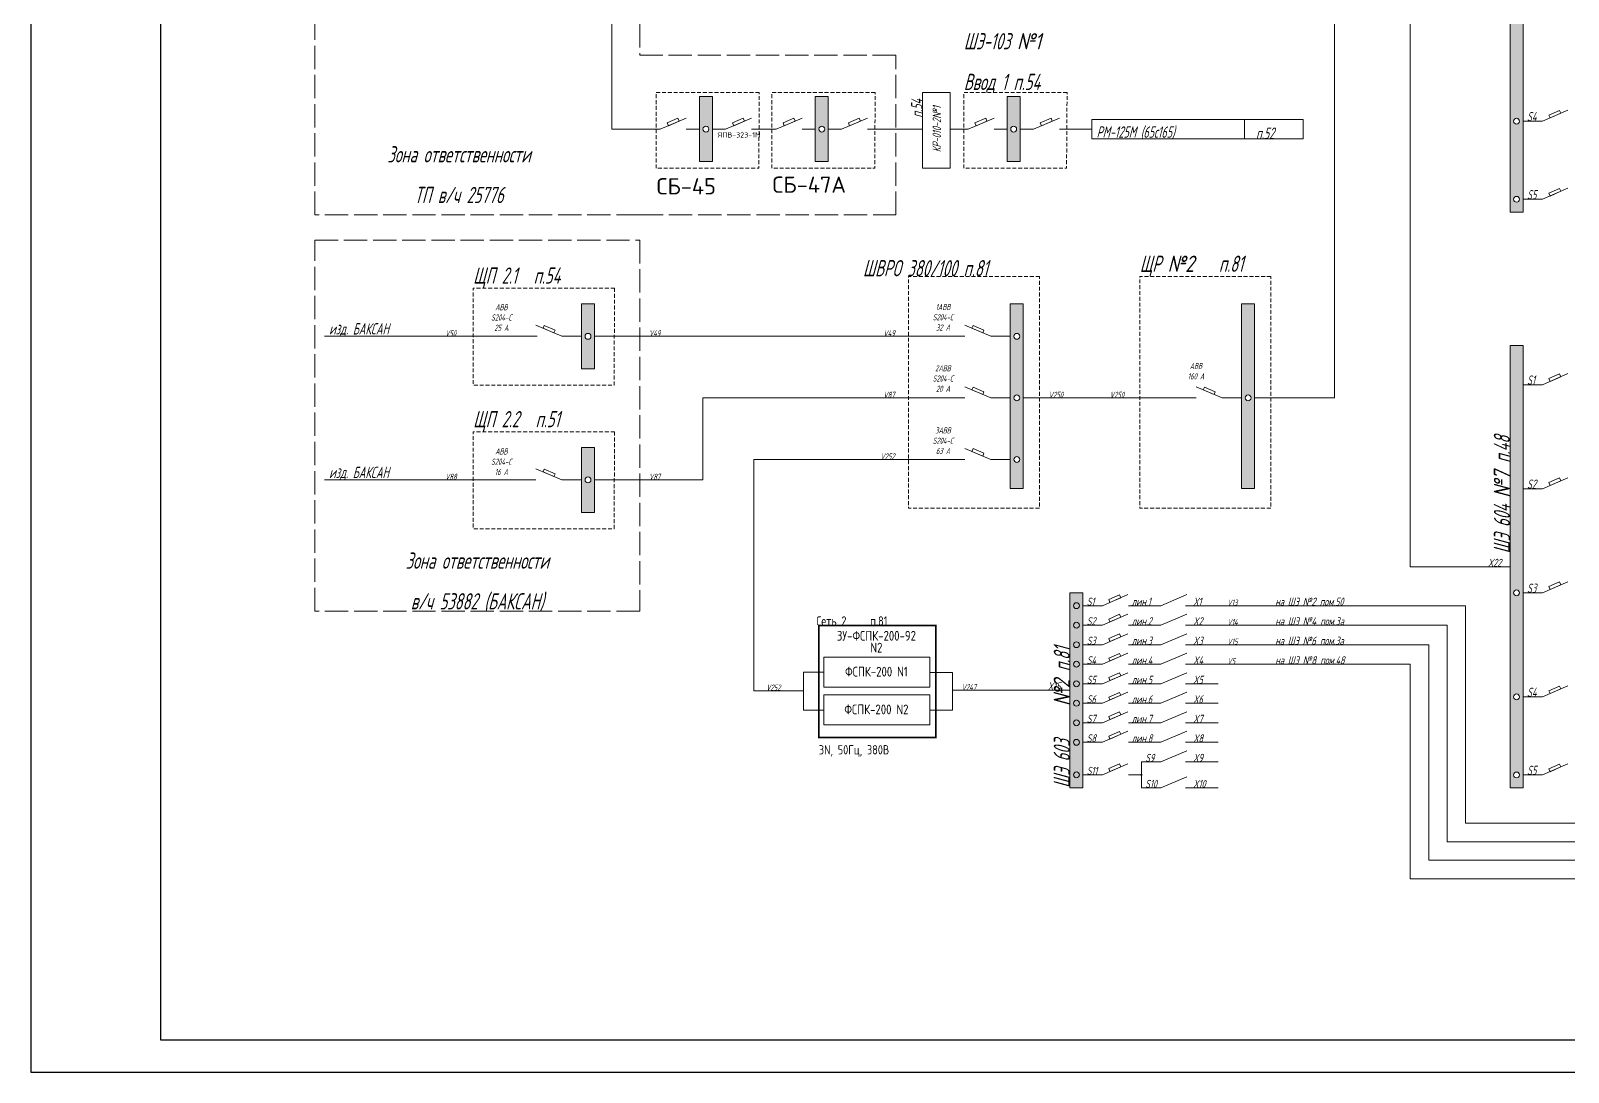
# Paper-space layout 'А2гор' of a CAD drawing. Extents: x 0 to 594, y 0 to 420.
# Drawn here: x 0 to 237.3, y 0 to 160.6 of the extents above; entities that cross this region are included whole.
import ezdxf
from ezdxf.enums import TextEntityAlignment as Align

# ---------------------------------------------------------------- set-up
doc = ezdxf.new("R2010")
doc.units = 0
doc.header["$LTSCALE"] = 0.3
doc.linetypes.add('ACAD_ISO02W100', pattern=[15, 12, -3])
doc.linetypes.add('JIS_02_2.0', pattern=[3, 2, -1])
doc.layers.get('0').update_dxf_attribs({"linetype": 'CONTINUOUS', "lineweight": 15})
for name, color, linetype, lineweight in [('0 @ 1', 7, 'CONTINUOUS', 15), ('Format', 7, 'CONTINUOUS', 30), ('Text', 242, 'CONTINUOUS', 15)]:
    doc.layers.add(name, color=color, linetype=linetype, lineweight=lineweight)
doc.styles.get("Standard").update_dxf_attribs({"font": 'isocpeur.ttf', "width": 0.8, "oblique": 15})
doc.styles.add('Аннотативный', font='arial.ttf')

psp = doc.layouts.new('А2гор')

# ---------------------------------------------------------------- hatches: boundary and pattern name
h = psp.add_hatch(color=256)
h.paths.add_polyline_path([(228.3126937314932, 200.8420994402719), (230.3190937314931, 200.8420994402719), (230.3190937314931, 132.6244985725673), (228.3126937314932, 132.6244994402718)])
edge = h.paths.add_edge_path(flags=16)
edge.add_arc((229.3158937314931, 162.7204976960161), 0.4538884973325739, 0, 360)
edge = h.paths.add_edge_path(flags=16)
edge.add_arc((229.3158937314931, 146.6692976960161), 0.4538884973325739, 0, 360)
edge = h.paths.add_edge_path(flags=16)
edge.add_arc((229.3158937314931, 134.6308969491651), 0.4538884973325739, 0, 360)
h = psp.add_hatch(color=256)
h.paths.add_polyline_path([(228.3126933335312, 112.0588971834926), (230.3190933335312, 112.0588971834926), (230.3190933335312, 43.84129631578809), (228.3126933335312, 43.84129718349258)])
edge = h.paths.add_edge_path(flags=16)
edge.add_arc((229.3158933335312, 73.93729543923688), 0.4538884973325739, 0, 360)
edge = h.paths.add_edge_path(flags=16)
edge.add_arc((229.3158933335312, 57.88609543923687), 0.4538884973325739, 0, 360)
edge = h.paths.add_edge_path(flags=16)
edge.add_arc((229.3158933335312, 45.84769469238587), 0.4538884973325739, 0, 360)
h = psp.add_hatch(color=256)
h.paths.add_polyline_path([(162.3941365270902, 73.95856526827649), (160.3877365270901, 73.95856526827649), (160.3877365270901, 43.86256526827653), (162.3941365270902, 43.86256526827653)])
edge = h.paths.add_edge_path(flags=16)
edge.add_arc((161.3909365270901, 53.89456526827649), 0.4538884973325585, -1.272221872585407e-14, 360)
edge = h.paths.add_edge_path(flags=16)
edge.add_arc((161.3909365270901, 56.90416526827655), 0.4538884973325585, -1.272221872585407e-14, 360)
edge = h.paths.add_edge_path(flags=16)
edge.add_arc((161.3909365270901, 50.88496526827656), 0.4538884973325585, -1.272221872585407e-14, 360)
edge = h.paths.add_edge_path(flags=16)
edge.add_arc((161.3909365270901, 59.91376526827654), 0.4538884973325585, -1.272221872585407e-14, 360)
edge = h.paths.add_edge_path(flags=16)
edge.add_arc((161.3909365270901, 62.92336526827648), 0.4538884973325585, -1.272221872585407e-14, 360)
edge = h.paths.add_edge_path(flags=16)
edge.add_arc((161.3909365270901, 45.86896526827654), 0.4538884973325585, -1.272221872585407e-14, 360)
edge = h.paths.add_edge_path(flags=16)
edge.add_arc((161.3909365270901, 65.93296526827655), 0.4538884973325585, -1.272221872585407e-14, 360)
edge = h.paths.add_edge_path(flags=16)
edge.add_arc((161.3909365270901, 68.94256526827652), 0.4538884973325585, -1.272221872585407e-14, 360)
edge = h.paths.add_edge_path(flags=16)
edge.add_arc((161.3909365270901, 71.95216526827653), 0.4538884973325585, -1.272221872585407e-14, 360)
h = psp.add_hatch(color=256)
edge = h.paths.add_edge_path()
edge.add_arc((119.2550465018095, 58.84661403555649), 0.5016, -1.272221872585407e-14, 360)
h = psp.add_hatch(color=256)
edge = h.paths.add_edge_path()
edge.add_arc((142.2606931798773, 58.84661200690041), 0.5016, -1.272221872585407e-14, 360)
h = psp.add_hatch(color=256)
edge = h.paths.add_edge_path()
edge.add_arc((171.4229365270901, 45.8689627771771), 0.080256, 0, 360)
at = {"layer": 'Text'}
h = psp.add_hatch(color=7, dxfattribs=at)
h.paths.add_polyline_path([(103.1994080290088, 140.4329168284258), (105.2058080290087, 140.4329168284258), (105.2058080290087, 150.4649168284257), (103.1994080290088, 150.4649168284257)])
edge = h.paths.add_edge_path(flags=16)
edge.add_arc((104.2026082501757, 145.4489168284258), 0.4538884973325739, 0, 360)
h = psp.add_hatch(color=7, dxfattribs=at)
h.paths.add_polyline_path([(121.0858822733508, 140.4329168284255), (123.0922822733507, 140.4329168284255), (123.0922822733507, 150.4649168284255), (121.0858822733508, 150.4649168284255)])
edge = h.paths.add_edge_path(flags=16)
edge.add_arc((122.0890824945177, 145.4489168284256), 0.4538884973325739, 0, 360)
h = psp.add_hatch(color=7, dxfattribs=at)
h.paths.add_polyline_path([(150.7000336474686, 140.4329168284256), (152.7064336474685, 140.4329168284256), (152.7064336474685, 150.4649168284256), (150.7000336474686, 150.4649168284256)])
edge = h.paths.add_edge_path(flags=16)
edge.add_arc((151.7032338686355, 145.4489168284256), 0.4538884973325739, 0, 360)
h = psp.add_hatch(color=7, dxfattribs=at)
h.paths.add_polyline_path([(87.00202873781893, 108.4814615804168), (84.99562873781898, 108.4814615804168), (84.99562873781898, 118.5134615804168), (87.00202873781893, 118.5134615804168)])
edge = h.paths.add_edge_path(flags=16)
edge.add_arc((85.998828516652, 113.4974615804168), 0.4538884973325739, 0, 360)
h = psp.add_hatch(color=7, dxfattribs=at)
h.paths.add_polyline_path([(153.1874576395077, 118.5134615804168), (151.1810576395077, 118.5134615804168), (151.1810576395079, 90.01346158041682), (153.1874576395077, 90.01346158041682)])
h.paths.add_polyline_path([(152.6381459156733, 113.4974615804169, -1), (151.7303689210082, 113.4974615804169, -1)], flags=16)
h.paths.add_polyline_path([(152.6381459156733, 103.9974615804169, -1), (151.7303689210082, 103.9974615804169, -1)], flags=16)
h.paths.add_polyline_path([(152.6381459156733, 94.49746158041685, -1), (151.7303689210082, 94.49746158041685, -1)], flags=16)
h = psp.add_hatch(color=7, dxfattribs=at)
h.paths.add_polyline_path([(188.8871970968986, 118.5134614139411), (186.8807970968987, 118.5134614139411), (186.8807970968988, 90.01346141394112), (188.8871970968986, 90.01346141394112)])
h.paths.add_polyline_path([(188.3378853730643, 103.9974614139412, -1), (187.4301083783991, 103.9974614139412, -1)], flags=16)
h = psp.add_hatch(color=7, dxfattribs=at)
h.paths.add_polyline_path([(87.00202935315258, 86.33588624223793), (84.99562935315265, 86.33588624223793), (84.99562935315265, 96.36788624223792), (87.00202935315258, 96.36788624223792)])
edge = h.paths.add_edge_path(flags=16)
edge.add_arc((85.99882913198564, 91.35188624223792), 0.4538884973325739, 0, 360)

# ---------------------------------------------------------------- linework, layer by layer
at = {"lineweight": 15}
for p, q in [((97.15396143292486, 145.4489172042341), (101.1667614329248, 147.1526750498959)), ((107.2384546250925, 145.4489168284258), (111.2512546250925, 147.1526746740875)), ((115.0404356772669, 145.4489172042339), (119.0532356772669, 147.1526750498957)), ((125.1249288694345, 145.4489168284256), (129.1377288694345, 147.1526746740873)), ((144.6545870513847, 145.448917204234), (148.6673870513847, 147.1526750498957)), ((154.7390802435523, 145.4489168284256), (158.7518802435523, 147.1526746740874)), ((233.3286937705806, 146.6692976960161), (237.239378810241, 148.3730555416778)), ((233.3286851672794, 134.6308969491651), (237.2393702069472, 136.3346547948341)), ((81.98603219827217, 113.4974615804168), (77.9732321982722, 115.2012194260785)), ((148.1714610999609, 113.4974615804169), (144.1586610999609, 115.2012194260786)), ((233.3286933335312, 106.0396992152216), (237.2393783731917, 107.7434570608834)), ((148.1714610999609, 103.9974615804169), (144.1586610999609, 105.7012194260786)), ((183.8712005573519, 103.9974614139412), (179.8584005573519, 105.7012192596029)), ((148.1714610999609, 94.49746158041685), (144.1586610999609, 96.20121942607855)), ((81.98603281360582, 91.35188624223792), (77.97323281360586, 93.05564408789962)), ((233.3286933335312, 89.98849921522162), (237.2393783731917, 91.69225706088335)), ((165.4037365270901, 71.95216526827653), (169.3144215667507, 73.65592311393827)), ((174.4325365270901, 71.95216526827653), (178.4453365270902, 73.65592311393827)), ((233.3286933726187, 73.93729543923688), (237.2393784122791, 75.6410532848986)), ((165.4037279628764, 68.94256277716977), (169.3144130025443, 70.64632062283877)), ((174.4325365270901, 68.94256277717703), (178.4453365270902, 70.64632062283877)), ((165.4037279628764, 65.93296277716979), (169.3144130025443, 67.6367206228388)), ((174.4325365270901, 65.9329627771771), (178.4453365270902, 67.6367206228388)), ((165.4037279628764, 62.92336277716973), (169.3144130025443, 64.62712062283879)), ((174.4325365270901, 62.92336277717709), (178.4453365270902, 64.62712062283879)), ((165.4037279628764, 59.91376277716979), (169.3144130025443, 61.6175206228388)), ((174.4325365270901, 59.91376277717703), (178.4453365270902, 61.6175206228388)), ((233.3286933726187, 57.88609543923687), (237.2393784122791, 59.58985328489859)), ((165.4037279628764, 56.90416277716979), (169.3144130025443, 58.6079206228388)), ((174.4325365270901, 56.9041627771771), (178.4453365270902, 58.6079206228388)), ((165.4037279628764, 53.89456277716973), (169.3144130025443, 55.5983206228388)), ((174.4325365270901, 53.89456277717711), (178.4453365270902, 55.5983206228388)), ((165.4037279628764, 50.8849627771698), (169.3144130025443, 52.5887206228388)), ((174.4325365270901, 50.88496277717705), (178.4453365270902, 52.5887206228388)), ((165.4037279628764, 45.86896277716978), (169.3144130025443, 47.57272062283879)), ((174.4325365270901, 47.87536440057202), (178.4453365270902, 49.57912224623372)), ((233.3286847693248, 45.84769469238587), (237.2393698089853, 47.55145253804758)), ((174.4325365270901, 43.8625672939983), (178.4453365270902, 45.56632513965999))]:
    psp.add_line(p, q, dxfattribs=at)
for p, q in [((99.88604272371231, 147.1277105800496), (98.22222788132936, 146.4028407522206)), ((100.076785843083, 146.6898923388758), (99.88604272371231, 147.1277105800496)), ((109.97053591588, 147.1277102042412), (108.306721073497, 146.4028403764122)), ((110.1612790352506, 146.6898919630674), (109.97053591588, 147.1277102042412)), ((117.7725169680543, 147.1277105800494), (116.1087021256714, 146.4028407522204)), ((117.963260087425, 146.6898923388755), (117.7725169680543, 147.1277105800494)), ((127.857010160222, 147.127710204241), (126.193195317839, 146.402840376412)), ((128.0477532795926, 146.6898919630672), (127.857010160222, 147.127710204241)), ((147.3866683421722, 147.1277105800495), (145.7228534997892, 146.4028407522204)), ((147.5774114615428, 146.6898923388756), (147.3866683421722, 147.1277105800495)), ((157.4711615343398, 147.1277102042411), (155.8073466919568, 146.4028403764121)), ((157.6619046537105, 146.6898919630672), (157.4711615343398, 147.1277102042411)), ((98.22222788132936, 146.4028407522206), (98.40618916358741, 145.9805890594616)), ((98.40618916358741, 145.9805890594616), (100.076785843083, 146.6898923388758)), ((108.306721073497, 146.4028403764122), (108.490682355755, 145.9805886836532)), ((108.490682355755, 145.9805886836532), (110.1612790352506, 146.6898919630674)), ((116.1087021256714, 146.4028407522204), (116.2926634079294, 145.9805890594614)), ((116.2926634079294, 145.9805890594614), (117.963260087425, 146.6898923388755)), ((126.193195317839, 146.402840376412), (126.3771566000971, 145.980588683653)), ((126.3771566000971, 145.980588683653), (128.0477532795926, 146.6898919630672)), ((145.7228534997892, 146.4028407522204), (145.9068147820472, 145.9805890594615)), ((145.9068147820472, 145.9805890594615), (147.5774114615428, 146.6898923388756)), ((155.8073466919568, 146.4028403764121), (155.9913079742149, 145.9805886836531)), ((155.9913079742149, 145.9805886836531), (157.6619046537105, 146.6898919630672)), ((163.7678802435523, 145.4489168284256), (158.7518802435524, 145.4489168284256)), ((187.3430802435527, 146.9537168284255), (187.3430802435527, 143.9441168284256)), ((233.3286937705806, 146.6692976960161), (230.3190937705805, 146.6692976960161)), ((233.3286851672794, 134.6308969491651), (230.3190851672794, 134.6308969491651)), ((84.99563070123438, 113.4974615804168), (81.98603219827217, 113.4974615804168)), ((96.0308305153957, 113.4974615804169), (87.00202851665193, 113.4974615804168)), ((151.1810596029231, 113.4974615804169), (148.1714610999609, 113.4974615804169)), ((233.3286933335312, 106.0396992152216), (230.3190933335312, 106.0396992152216)), ((151.1810596029231, 103.9974615804169), (148.1714610999609, 103.9974615804169)), ((186.8807990603141, 103.9974614139412), (183.8712005573519, 103.9974614139412)), ((151.1810596029231, 94.49746158041685), (148.1714610999609, 94.49746158041685)), ((84.99563131656802, 91.35188624223792), (81.98603281360582, 91.35188624223792)), ((96.03083113072935, 91.35188624223798), (87.00202913198558, 91.35188624223792)), ((233.3286933335312, 89.98849921522162), (230.3190933335312, 89.98849921522162)), ((228.3126933335312, 77.95009718349266), (224.2998933335312, 77.95009718349266)), ((233.3286933726187, 73.93729543923688), (230.3190933726186, 73.93729543923688)), ((165.4037365270901, 71.95216526827653), (162.3941365270902, 71.95216526827653)), ((169.4165365270901, 71.95216526827653), (174.4325365270901, 71.95216526827653)), ((178.2411066064112, 71.95216526827653), (183.2571066064112, 71.95216526827653)), ((183.2571066064112, 71.95216526827653), (191.4869359624647, 71.95216526827653)), ((191.4869359624647, 71.95216526827653), (201.5189359624647, 71.95216526827653)), ((165.4037279628764, 68.94256277716977), (162.3941279628765, 68.94256277716977)), ((169.4165365270901, 68.94256277717703), (174.4325365270901, 68.94256277717703)), ((178.2410980422048, 68.94256277717703), (183.2570980422048, 68.94256277717703)), ((183.2570980422048, 68.94256277717703), (191.4869273982583, 68.94256277717703)), ((191.4869269533184, 68.94256277347637), (201.5189269533184, 68.94256277347631)), ((165.4037279628764, 65.93296277716979), (162.3941279628765, 65.93296277716979)), ((169.4165365270901, 65.9329627771771), (174.4325365270901, 65.9329627771771)), ((178.2410980422048, 65.9329627771771), (183.2570980422048, 65.9329627771771)), ((183.2570980422048, 65.9329627771771), (191.4869273982583, 65.9329627771771)), ((191.4869269533184, 65.93296277347632), (201.5189269533184, 65.93296277347632)), ((122.4105581233613, 61.71514807186313), (119.2550465018095, 61.71514807186313)), ((119.2550465018095, 61.71514807186313), (119.2550465018095, 55.83856151918602)), ((122.4105581233613, 64.02742025318665), (138.7570124956842, 64.02742025318665)), ((122.4105581233613, 59.40287589053237), (122.4105581233613, 64.02742025318665)), ((138.7570124956842, 64.02742025318665), (138.7570124956842, 59.40287589053237)), ((165.4037279628764, 62.92336277716973), (162.3941279628765, 62.92336277716973)), ((169.4165365270901, 62.92336277717709), (174.4325365270901, 62.92336277717709)), ((178.2410980422048, 62.92336277717709), (183.2570980422048, 62.92336277717709)), ((183.2570980422048, 62.92336277717709), (191.4869273982583, 62.92336277717709)), ((191.4869269533184, 62.92336277347638), (201.5189269533184, 62.92336277347633)), ((138.7570124956842, 59.40287589053237), (122.4105581233613, 59.40287589053237)), ((142.2606931798773, 61.66959959953029), (138.7570124956842, 61.66959959953029)), ((142.2606931798773, 58.84661200690041), (142.2606931798773, 61.66959959953029)), ((165.4037279628764, 59.91376277716979), (162.3941279628765, 59.91376277716979)), ((169.4165365270901, 59.91376277717703), (174.4325365270901, 59.91376277717703)), ((178.2410980422048, 59.91376277717703), (183.2570980422048, 59.91376277717703)), ((119.2550465018095, 58.84661403555649), (117.8251815884213, 58.84661403555649)), ((122.4105581233613, 58.20520906896024), (138.7570124956842, 58.20520906896024)), ((122.4105581233613, 53.58066470631328), (122.4105581233613, 58.20520906896024)), ((138.7570124956842, 58.20520906896024), (138.7570124956842, 53.58066470631328)), ((142.2606931798773, 58.84661200690041), (142.2606931798773, 55.82465111175868)), ((156.3749365270901, 58.91056526827651), (160.3877365270901, 58.91056526827651)), ((233.3286933726187, 57.88609543923687), (230.3190933726186, 57.88609543923687)), ((119.2550465018095, 55.83856151918602), (122.4105581233613, 55.83856151918602)), ((142.2606931798773, 55.82465111175868), (138.7570124956842, 55.82465111175868)), ((165.4037279628764, 56.90416277716979), (162.3941279628765, 56.90416277716979)), ((169.4165365270901, 56.9041627771771), (174.4325365270901, 56.9041627771771)), ((178.2410980422048, 56.9041627771771), (183.2570980422048, 56.9041627771771)), ((138.7570124956842, 53.58066470631328), (122.4105581233613, 53.58066470631328)), ((165.4037279628764, 53.89456277716973), (162.3941279628765, 53.89456277716973)), ((169.4165365270901, 53.89456277717711), (174.4325365270901, 53.89456277717711)), ((178.2410980422048, 53.89456277717711), (183.2570980422048, 53.89456277717711)), ((165.4037279628764, 50.8849627771698), (162.3941279628765, 50.8849627771698)), ((169.4165365270901, 50.88496277717705), (174.4325365270901, 50.88496277717705)), ((178.2410980422048, 50.88496277717705), (183.2570980422048, 50.88496277717705)), ((171.4229268757275, 47.87536440057202), (174.4325365270901, 47.87536440057202)), ((171.4229365270901, 43.86256526827653), (171.4229365270901, 47.87536526827655)), ((178.2410980422048, 47.87536440057202), (183.2570980422048, 47.87536440057202)), ((165.4037279628764, 45.86896277716978), (162.3941279628765, 45.86896277716978)), ((169.4165365270901, 45.8689627771771), (171.4229365270901, 45.8689627771771)), ((233.3286847693248, 45.84769469238587), (230.3190847693248, 45.84769469238587)), ((171.4229268757275, 43.86256440057198), (174.4325365270901, 43.86256440057198)), ((178.241101652037, 43.8625672939983), (183.257101652037, 43.8625672939983))]:
    psp.add_line(p, q)
at = {"linetype": 'ACAD_ISO02W100'}
for points in [[(93.99279991214823, 132.2105050980484), (43.83279991214822, 132.2105050980484), (43.8327999121483, 289.7730295904934), (93.99279991214831, 289.7730295904934)], [(93.99279991214823, 265.1422533754926), (93.99279991214823, 156.8412813130492)], [(93.99279991214823, 132.2105050980484), (133.5295872624234, 132.2105050980484), (133.5295872624234, 156.8412813130492), (93.99279991214823, 156.8412813130492)]]:
    psp.add_lwpolyline(points, dxfattribs=at)
for points in [[(228.3126937314932, 200.8420994402719), (230.3190937314931, 200.8420994402719), (230.3190937314931, 132.6244985725673), (228.3126937314932, 132.6244994402718)], [(103.1994080290088, 140.4329168284258), (105.2058080290087, 140.4329168284258), (105.2058080290087, 150.4649168284257), (103.1994080290088, 150.4649168284257)], [(121.0858822733508, 140.4329168284255), (123.0922822733507, 140.4329168284255), (123.0922822733507, 150.4649168284255), (121.0858822733508, 150.4649168284255)], [(137.6334003499328, 139.4167298565748), (141.873202708898, 139.4167298565748), (141.8732027088982, 151.0811685211754), (137.633400349933, 151.0811685211754)], [(150.7000336474686, 140.4329168284256), (152.7064336474685, 140.4329168284256), (152.7064336474685, 150.4649168284256), (150.7000336474686, 150.4649168284256)], [(234.4900131665038, 147.1752466568895), (236.1538280088723, 147.9001164847258), (235.9586601010286, 148.3480910718388), (234.2948452586455, 147.6232212440025)], [(163.7678802435523, 143.9441168284256), (196.3718802435523, 143.9441168284256), (196.3718802435523, 146.9537168284255), (163.7678802435523, 146.9537168284255)], [(234.4900045632027, 135.1368459100385), (236.1538194055785, 135.8617157378821), (235.9586514977348, 136.3096903249878), (234.2948366553518, 135.5848204971516)], [(87.00202873781893, 108.4814615804168), (84.99562873781898, 108.4814615804168), (84.99562873781898, 118.5134615804168), (87.00202873781893, 118.5134615804168)], [(153.1874576395077, 90.01346158041682), (151.1810576395079, 90.01346158041682), (151.1810576395077, 118.5134615804168), (153.1874576395077, 118.5134615804168)], [(188.8871970968986, 90.01346141394112), (186.8807970968988, 90.01346141394112), (186.8807970968987, 118.5134614139411), (188.8871970968986, 118.5134614139411)], [(80.73380446761686, 114.0291334356443), (79.06320778811406, 114.7384367150657), (79.25395090749197, 115.1762549562396), (80.9177657498677, 114.4513851283959)], [(146.9192333693056, 114.0291334356443), (145.2486366898028, 114.7384367150657), (145.4393798091807, 115.1762549562396), (147.1031946515565, 114.451385128396)], [(228.3126933335312, 112.0588971834926), (230.3190933335312, 112.0588971834926), (230.3190933335312, 43.84129631578809), (228.3126933335312, 43.84129718349258)], [(234.4900127294545, 106.545648176095), (236.153827571823, 107.2705180039314), (235.9586596639793, 107.7184925910444), (234.2948448215963, 106.9936227632081)], [(146.9192333693056, 104.5291334356443), (145.2486366898028, 105.2384367150657), (145.4393798091807, 105.6762549562396), (147.1031946515565, 104.951385128396)], [(182.6189728266966, 104.5291332691686), (180.9483761471938, 105.23843654859), (181.1391192665717, 105.676254789764), (182.8029341089475, 104.9513849619203)], [(87.00202935315258, 86.33588624223793), (84.99562935315265, 86.33588624223793), (84.99562935315265, 96.36788624223792), (87.00202935315258, 96.36788624223792)], [(146.9192333693056, 95.0291334356443), (145.2486366898028, 95.73843671506572), (145.4393798091807, 96.1762549562396), (147.1031946515565, 95.45138512839597)], [(80.73380508295054, 91.8835580974654), (79.06320840344773, 92.59286137688679), (79.25395152282564, 93.0306796180607), (80.91776636520137, 92.30580979021707)], [(234.4900127294545, 90.49444817609498), (236.153827571823, 91.21931800393133), (235.9586596639793, 91.66729259104443), (234.2948448215963, 90.94242276320807)], [(160.3877365270901, 73.95856526827649), (162.3941365270902, 73.95856526827649), (162.3941365270902, 43.86256526827653), (160.3877365270901, 43.86256526827653)], [(166.5650559230062, 72.45811422914987), (168.2288707653819, 73.18298405698616), (168.0337028575308, 73.63095864409925), (166.3698880151624, 72.90608881626295)], [(234.4900127685347, 74.4432444001029), (236.1538276109177, 75.16811422794652), (235.9586597030667, 75.61608881505234), (234.294844860691, 74.89121898721596)], [(166.5650473587998, 69.44851173804314), (168.2288622011754, 70.17338156588673), (168.0336942933317, 70.62135615299258), (166.3698794509488, 69.89648632515622)], [(166.5650473587998, 66.43891173804313), (168.2288622011754, 67.1637815658868), (168.0336942933317, 67.61175615299251), (166.3698794509488, 66.88688632515621)], [(166.5650473587998, 63.42931173804308), (168.2288622011754, 64.15418156588674), (168.0336942933317, 64.6021561529925), (166.3698794509488, 63.87728632515616)], [(166.5650473587998, 60.41971173804315), (168.2288622011754, 61.14458156588675), (168.0336942933317, 61.59255615299247), (166.3698794509488, 60.86768632515623)], [(234.4900127685347, 58.39204440010294), (236.1538276109177, 59.11691422794657), (235.9586597030667, 59.56488881505231), (234.294844860691, 58.84001898721603)], [(166.5650473587998, 57.41011173804315), (168.2288622011754, 58.1349815658868), (168.0336942933317, 58.58295615299252), (166.3698794509488, 57.85808632515623)], [(166.5650473587998, 54.40051173804309), (168.2288622011754, 55.12538156588676), (168.0336942933317, 55.57335615299253), (166.3698794509488, 54.84848632515618)], [(166.5650473587998, 51.39091173804316), (168.2288622011754, 52.11578156588675), (168.0336942933317, 52.56375615299248), (166.3698794509488, 51.83888632515624)], [(166.5650473587998, 46.37491173804315), (168.2288622011754, 47.0997815658868), (168.0336942933317, 47.54775615299252), (166.3698794509488, 46.82288632515623)], [(234.4900041652409, 46.35364365325923), (236.1538190076239, 47.07851348109551), (235.9586510997655, 47.52648806820858), (234.2948362573972, 46.80161824036497)]]:
    psp.add_lwpolyline(points, close=True)
at = {"linetype": 'JIS_02_2.0', "flags": 128}
for points in [[(112.4391264419131, 151.0811685211756), (96.50079739005727, 151.0811685211756), (96.50079739005727, 139.4167298565749), (112.3618056411474, 139.4167298565749)], [(130.3256006862551, 151.0811685211754), (114.3872716343993, 151.0811685211754), (114.3872716343993, 139.4167298565747), (130.2482798854895, 139.4167298565747)], [(159.9397520603729, 151.0811685211754), (144.0014230085171, 151.0811685211754), (144.0014230085171, 139.4167298565748), (159.8624312596073, 139.4167298565748)], [(155.6954576395077, 122.7480383037636), (135.4673748256609, 122.7480383037635), (135.4673748256609, 86.97346158041674), (155.6954576395077, 86.97346158041685)], [(191.3951970968987, 122.7480381372879), (171.1671142830519, 122.7480381372878), (171.1671142830519, 86.97346141394104), (191.3951970968987, 86.97346141394118)], [(90.10373472919235, 120.9284207799077), (68.27749841657295, 120.9284207799077), (68.27749841657295, 105.9734615804168), (90.02641392842673, 105.9734615804168)], [(90.10373534452603, 98.78284544172885), (68.27749903190661, 98.78284544172885), (68.27749903190661, 83.82788624223795), (90.02641454376041, 83.82788624223792)]]:
    psp.add_lwpolyline(points, close=True, dxfattribs=at)
at = {"linetype": 'ACAD_ISO02W100'}
psp.add_lwpolyline([(43.83279923383382, 128.3333031102665), (93.99279923383384, 128.3333031102665), (93.99279923383384, 71.1243542766696), (43.83279923383382, 71.12435427666964)], close=True, dxfattribs=at)
at = {"const_width": 0.2508}
psp.add_lwpolyline([(121.6309081431569, 51.62879343170116), (139.676884283485, 51.62879343170116), (139.676884283485, 68.88878753501791), (121.6309081431569, 68.88878753501791)], close=True, dxfattribs=at)
for centre, radius in [((229.3158937314931, 146.6692976960161), 0.4538884973325739), ((104.2026082501757, 145.4489168284258), 0.4538884973325739), ((122.0890824945177, 145.4489168284256), 0.4538884973325739), ((151.7032338686355, 145.4489168284256), 0.4538884973325739), ((229.3158937314931, 134.6308969491651), 0.4538884973325739), ((85.998828516652, 113.4974615804168), 0.4538884973325739), ((152.1842574183407, 113.4974615804169), 0.4538884973325739), ((152.1842574183407, 103.9974615804169), 0.4538884973325739), ((187.8839968757317, 103.9974614139412), 0.4538884973325739), ((152.1842574183407, 94.49746158041685), 0.4538884973325739), ((85.99882913198564, 91.35188624223792), 0.4538884973325739), ((229.3158933335312, 73.93729543923688), 0.4538884973325739), ((161.3909365270901, 71.95216526827653), 0.4538884973325739), ((161.3909365270901, 68.94256526827652), 0.4538884973325739), ((161.3909365270901, 65.93296526827655), 0.4538884973325739), ((161.3909365270901, 62.92336526827648), 0.4538884973325739), ((161.3909365270901, 59.91376526827654), 0.4538884973325739), ((161.3909365270901, 56.90416526827655), 0.4538884973325739), ((229.3158933335312, 57.88609543923687), 0.4538884973325739), ((161.3909365270901, 53.89456526827649), 0.4538884973325739), ((161.3909365270901, 50.88496526827656), 0.4538884973325739), ((161.3909365270901, 45.86896526827654), 0.4538884973325739), ((171.4229365270901, 45.8689627771771), 0.080256), ((229.3158933335312, 45.84769469238587), 0.4538884973325739)]:
    psp.add_circle(centre, radius)
at = {"layer": 'Format'}
for p, q in [((0, 420.0000000000001), (0, 0)), ((20, 415.0000000000001), (20, 5)), ((20, 5), (589, 5)), ((0, 0), (594, 0))]:
    psp.add_line(p, q, dxfattribs=at)
at = {"layer": 'Text'}
for p, q in [((212.8998933335312, 77.95009718349266), (212.8998933335312, 367.3732806630841)), ((201.2219442691003, 103.9974614139412), (201.2219442691003, 201.0929032080523)), ((89.70491175582978, 170.9969033959762), (89.70491175582978, 145.4489168284258)), ((89.70491175582978, 145.4489168284258), (97.15396143292486, 145.4489172042341)), ((101.1667614329248, 145.4489168284258), (103.1994080290086, 145.4489168284258)), ((105.2058080290087, 145.4489168284258), (107.2384546250925, 145.4489168284258)), ((111.2512546250925, 145.4489168284256), (115.0404356772669, 145.4489172042339)), ((119.0532356772669, 145.4489168284256), (121.0858822733506, 145.4489168284256)), ((123.0922822733507, 145.4489168284256), (125.1249288694345, 145.4489168284256)), ((129.1377288694345, 145.4489168284256), (137.6334003499329, 145.4489168284256)), ((141.8732027088981, 145.4489170639118), (144.6545870513847, 145.448917204234)), ((148.6673870513847, 145.4489168284256), (150.7000336474685, 145.4489168284256)), ((152.7064336474685, 145.4489168284256), (154.7390802435523, 145.4489168284256)), ((78.17488449762527, 113.4974615804168), (45.32768573966734, 113.497461580417)), ((96.0308305153957, 113.4974615804169), (119.9957181821167, 113.4974615804169)), ((144.1586610999609, 113.4974615804169), (119.9957181821167, 113.4974615804169)), ((103.7227725427753, 91.35188624223798), (103.7227725427753, 103.9974615804169)), ((103.7227725427753, 103.9974615804169), (119.9957181821167, 103.9974615804169)), ((144.1586610999609, 103.9974615804169), (119.9957181821167, 103.9974615804169)), ((179.8584005573519, 103.9974614139412), (153.1874576395077, 103.997461574382)), ((188.8871970968986, 103.9974614139412), (201.2219442691003, 103.9974614139412)), ((111.5801117799497, 94.49746158041685), (119.9957181821167, 94.49746158041685)), ((111.5801117799497, 94.49746158041685), (111.5801117799497, 58.84661403555647)), ((119.9957181821167, 94.49746158041685), (144.1586610999609, 94.49746158041685)), ((77.97323281360586, 91.35188624223792), (45.32768573966734, 91.35188624223801)), ((103.7227725427753, 91.35188624223798), (96.03083113072935, 91.35188624223798)), ((224.2998933335312, 77.95009718349266), (212.8998933335312, 77.95009718349266)), ((221.4498933335312, 71.95216526827653), (201.5189359624647, 71.95216526827653)), ((221.4498933335312, 38.39969920920717), (221.4498933335312, 71.95216526827653)), ((218.5998933335312, 68.94256277347617), (201.5189269533184, 68.94256277347631)), ((218.5998933335312, 35.54969920920717), (218.5998933335312, 68.94256277347617)), ((215.7498933335312, 65.93296277347632), (201.5189269533184, 65.93296277347632)), ((215.7498933335312, 32.69969920920717), (215.7498933335312, 65.93296277347632)), ((212.8998933335312, 62.92336277347627), (201.5189269533184, 62.92336277347633)), ((212.8998933335312, 29.84969920920717), (212.8998933335312, 62.92336277347627)), ((111.5801117799497, 58.84661403555648), (117.8251815884213, 58.84661403555649)), ((156.3749365270901, 58.91056526827651), (142.2606931798773, 58.91056526827651)), ((224.2998933335312, 38.39969920920717), (221.4498933335312, 38.39969920920717)), ((307.1056943228411, 38.39969920920717), (224.2998933335312, 38.39969920920717)), ((221.4498933335312, 35.54969920920717), (218.5998933335312, 35.54969920920717)), ((309.955694720803, 35.54969920920717), (221.4498933335312, 35.54969920920717)), ((218.5998933335312, 32.69969920920717), (215.7498933335312, 32.69969920920717)), ((312.805694720803, 32.69969920920717), (218.5998933335312, 32.69969920920717)), ((215.7498933335312, 29.84969920920717), (212.8998933335312, 29.84969920920717)), ((315.6556943228411, 29.84969920920717), (215.7498933335312, 29.84969920920717))]:
    psp.add_line(p, q, dxfattribs=at)

# ---------------------------------------------------------------- texts
for s, height, p in [('ЯПВ-323-1М', 0.8025600000000002, (106.0187862530472, 144.1570136197473)), ('СБ-45', 2.508, (96.59108527654718, 135.3816541203201)), ('СБ-47А', 2.508, (114.4775595208892, 135.6321332711169))]:
    psp.add_text(s, height=height).set_placement(p)
at = {"width": 0.8}
for s, p in [('ЗУ-ФСПК-200-92', (130.5135685898441, 67.31235890560168)), ('N2', (130.5135685898441, 65.48141109119209)), ('ФСПК-200 N1', (130.5135685898441, 61.7780770629994)), ('ФСПК-200 N2', (130.5135685898441, 55.95586587878031))]:
    psp.add_text(s, height=1.5048, dxfattribs=at).set_placement(p, align=Align.MIDDLE_CENTER)
at = {"line_spacing_factor": 1.5}
for s, insert, char_height, width, attachment_point in [('{\\fGOST|b0|i0|c204|p34;ШЭ-103 }№1 \\P{\\fGOST|b0|i0|c204|p34;Ввод 1 п.54}', (144.0014230085171, 151.0811685211754), 2.508, 47.59108951534216, 7), ('{\\fGOST|b0|i0|c204|p34; \\fGOST|b0|i0|c0|p34;S\\fGOST|b0|i0|c204|p34;4}', (230.3190937705805, 146.6692976960161), 1.425, 16.34115074962245, 7), ('{\\fGOST|b0|i0|c204|p34;Зона ответственности \\PТП в/ч 25776}', (66.09128705965128, 134.0394876480742), 2.508, 50.16000120320918, 8), ('{\\fGOST|b0|i0|c204|p34; \\fGOST|b0|i0|c0|p34;S\\fGOST|b0|i0|c204|p34;5}', (230.3190851672867, 134.6308969491724), 1.425, 16.34115074962245, 7), ('{\\fGOST|b0|i0|c204|p34;ЩР }№2   {\\fGOST|b0|i0|c204|p34;п.81}', (171.1671142830519, 122.7480381372878), 2.508, 28.58386342412633, 7), ('{\\fGOST|b0|i0|c204|p34;ЩП 2.1}  {\\fGOST|b0|i0|c204|p34;п.54}', (68.27749841657295, 120.9284207799077), 2.508, 28.58386342412633, 7), ('{\\fGOST|b0|i0|c204|p34;ШВРО 380/100\\fGOST|b0|i0|c0|p34; \\fGOST|b0|i0|c204|p34;п.81}', (128.4383230053395, 122.7480383037635), 2.508, 47.59108951534216, 7), ('{\\fGOST|b0|i0|c204|p34; \\fGOST|b0|i0|c0|p34; \\fGOST|b0|i0|c204|p34; \\fGOST|b0|i0|c0|p34;V\\fGOST|b0|i0|c204|p34;50}', (62.5264374505341, 113.4974615804169), 0.95, 16.34115074962245, 7), ('{\\fGOST|b0|i0|c204|p34; \\fGOST|b0|i0|c0|p34; \\fGOST|b0|i0|c204|p34; \\fGOST|b0|i0|c0|p34;V\\fGOST|b0|i0|c204|p34;49}', (93.99279923383384, 113.4974615804168), 0.95, 16.34115074962245, 7), ('{\\fGOST|b0|i0|c204|p34; \\fGOST|b0|i0|c0|p34; \\fGOST|b0|i0|c204|p34; \\fGOST|b0|i0|c0|p34;V\\fGOST|b0|i0|c204|p34;49}', (130.1813544618284, 113.4974615804169), 0.95, 16.34115074962245, 7), ('{\\fGOST|b0|i0|c204|p34; \\fGOST|b0|i0|c0|p34;S\\fGOST|b0|i0|c204|p34;1}', (230.3190933335312, 106.0396992152216), 1.425, 16.34115074962245, 7), ('{\\fGOST|b0|i0|c204|p34; \\fGOST|b0|i0|c0|p34; \\fGOST|b0|i0|c204|p34; \\fGOST|b0|i0|c0|p34;V\\fGOST|b0|i0|c204|p34;87}', (130.1813544618288, 103.9974615804169), 0.95, 16.34115074962245, 7), ('{\\fGOST|b0|i0|c204|p34; \\fGOST|b0|i0|c0|p34; \\fGOST|b0|i0|c204|p34; \\fGOST|b0|i0|c0|p34;V\\fGOST|b0|i0|c204|p34;250}', (155.6954576395077, 103.997461559295), 0.95, 16.34115074962245, 7), ('{\\fGOST|b0|i0|c204|p34; \\fGOST|b0|i0|c0|p34; \\fGOST|b0|i0|c204|p34; \\fGOST|b0|i0|c0|p34;V\\fGOST|b0|i0|c204|p34;250}', (165.1254315221957, 103.9974614139412), 0.95, 16.34115074962245, 7), ('{\\fGOST|b0|i0|c204|p34;ЩП 2.2}  {\\fGOST|b0|i0|c204|p34;п.51}', (68.27749903190661, 98.78284544172885), 2.508, 28.58386342412633, 7), ('{\\fGOST|b0|i0|c204|p34; \\fGOST|b0|i0|c0|p34; V\\fGOST|b0|i0|c204|p34;252}', (130.1813544618287, 94.49746158041685), 0.95, 16.34115074962245, 7), ('{\\fGOST|b0|i0|c204|p34; \\fGOST|b0|i0|c0|p34; \\fGOST|b0|i0|c204|p34; \\fGOST|b0|i0|c0|p34;V\\fGOST|b0|i0|c204|p34;88}', (62.5264374505341, 91.35188624223792), 0.95, 16.34115074962245, 7), ('{\\fGOST|b0|i0|c204|p34; \\fGOST|b0|i0|c0|p34; \\fGOST|b0|i0|c204|p34; \\fGOST|b0|i0|c0|p34;V\\fGOST|b0|i0|c204|p34;87}', (93.99279923383384, 91.35188624223795), 0.95, 16.34115074962245, 7), ('{\\fGOST|b0|i0|c204|p34; \\fGOST|b0|i0|c0|p34;S\\fGOST|b0|i0|c204|p34;2}', (230.3190933335312, 89.98849921522162), 1.425, 16.34115074962245, 7), ('{\\fGOST|b0|i0|c204|p34;Зона ответственности \\Pв/ч 53882 (БАКСАН)}', (68.91279923383382, 71.1243542766696), 2.508, 50.16000120320918, 8), ('{\\fGOST|b0|i0|c204|p34; \\fGOST|b0|i0|c0|p34;X\\fGOST|b0|i0|c204|p34;22}', (224.2998933335312, 77.95009718349266), 1.235, 16.34115074962245, 7), ('{\\fGOST|b0|i0|c204|p34; \\fGOST|b0|i0|c0|p34;S\\fGOST|b0|i0|c204|p34;3}', (230.3190933726186, 73.93729543923688), 1.425, 16.34115074962245, 7), ('{\\fGOST|b0|i0|c204|p34; \\fGOST|b0|i0|c0|p34; \\fGOST|b0|i0|c204|p34; \\fGOST|b0|i0|c0|p34;V\\fGOST|b0|i0|c204|p34;13}', (183.2571066064112, 71.95216526827653), 0.95, 16.34115074962245, 7), ('{\\fGOST|b0|i0|c204|p34; \\fGOST|b0|i0|c0|p34; \\fGOST|b0|i0|c204|p34; \\fGOST|b0|i0|c0|p34;V\\fGOST|b0|i0|c204|p34;14}', (183.2570980422048, 68.94256277717703), 0.95, 16.34115074962245, 7), ('{\\fGOST|b0|i0|c204|p34; \\fGOST|b0|i0|c0|p34; \\fGOST|b0|i0|c204|p34; \\fGOST|b0|i0|c0|p34;V\\fGOST|b0|i0|c204|p34;15}', (183.2570980422048, 65.9329627771771), 0.95, 16.34115074962245, 7), ('{\\fGOST|b0|i0|c204|p34; \\fGOST|b0|i0|c0|p34; \\fGOST|b0|i0|c204|p34; \\fGOST|b0|i0|c0|p34;V\\fGOST|b0|i0|c204|p34;5}', (183.2570980422048, 62.92336277717709), 0.95, 16.34115074962245, 7), ('{\\fGOST|b0|i0|c204|p34; \\fGOST|b0|i0|c0|p34; V\\fGOST|b0|i0|c204|p34;252}', (112.5545824121877, 58.84661403555649), 0.95, 16.34115074962245, 7), ('{\\fGOST|b0|i0|c204|p34; \\fGOST|b0|i0|c0|p34; \\fGOST|b0|i0|c204|p34; \\fGOST|b0|i0|c0|p34;V\\fGOST|b0|i0|c204|p34;247}', (142.2606931798773, 58.91056526827651), 0.95, 16.34115074962245, 7), ('{\\fGOST|b0|i0|c204|p34; \\fGOST|b0|i0|c0|p34;S\\fGOST|b0|i0|c204|p34;4}', (230.3190933726186, 57.88609543923687), 1.425, 16.34115074962245, 7), ('{\\fGOST|b0|i0|c204|p34; \\fGOST|b0|i0|c0|p34;S\\fGOST|b0|i0|c204|p34;5}', (230.3190847693248, 45.84769469237853), 1.425, 16.34115074962245, 7)]:
    psp.add_mtext(s, dxfattribs=dict(at, insert=insert, char_height=char_height, width=width, attachment_point=attachment_point))
at = {"insert": (137.6334003499329, 145.4489168284256), "char_height": 1.7556, "width": 16.34115074962245, "attachment_point": 7, "rotation": 90}
psp.add_mtext('\\pl1.7556,t1.7556;{\\fGOST|b0|i0|c204|p34;п.54}', dxfattribs=at)
at = {"line_spacing_factor": 1.5}
for s, insert, char_height, width, attachment_point, rotation in [('{\\fGOST|b0|i0|c204|p34;КР-010-2}№1 ', (139.8419477895665, 145.4489168284256), 1.33, 47.59108951534216, 5, 89.99999999999999), ('{\\fGOST|b0|i0|c204|p34; \\fGOST|b0|i0|c0|p34; \\fGOST|b0|i0|c204|p34;ШЭ 604 }№7 {\\fGOST|b0|i0|c204|p34;п.48}', (228.3126933335312, 77.95009718349266), 2.508, 46.73897825214375, 7, 90), ('{\\fGOST|b0|i0|c204|p34;ШЭ 603     }№2 {\\fGOST|b0|i0|c204|p34;п.81}', (160.3877365270901, 43.86256526827653), 2.508, 46.73897825214375, 7, 89.99999999999999)]:
    psp.add_mtext(s, dxfattribs=dict(at, insert=insert, char_height=char_height, width=width, attachment_point=attachment_point, rotation=rotation))
for s, insert, char_height, width, attachment_point in [('{\\fGOST|b0|i0|c204|p34; РМ-125\\fGOST|b0|i0|c0|p34;M (\\fGOST|b0|i0|c204|p34;65с165\\fGOST|b0|i0|c0|p34;)}', (163.7678802435523, 143.9441168284256), 1.7556, 23.67138561225515, 7), ('\\pl1.7556,t1.7556;{\\fGOST|b0|i0|c204|p34;п.52}', (187.3430802435527, 143.9441168284256), 1.7556, 16.34115074962245, 7), ('{\\fGOST|b0|i0|c204|p34;АВ\\fGOST|b0|i0|c0|p34;B\\PS204-C\\fGOST|b0|i0|c204|p34;\\P25 А}', (72.63541084446071, 118.4580451652289), 0.95, 8.85954997002353, 2), ('{\\fGOST|b0|i0|c0|p34;1\\fGOST|b0|i0|c204|p34;АВ\\fGOST|b0|i0|c0|p34;B\\fGOST|b0|i0|c204|p34; \\fGOST|b0|i0|c0|p34;\\PS204-C\\fGOST|b0|i0|c204|p34;\\P\\fGOST|b0|i0|c0|p34;32\\fGOST|b0|i0|c204|p34; А}', (140.7898489768824, 118.4907145492919), 0.95, 8.85954997002353, 2), ('\\pt21.067;{\\fGOST|b0|i0|c204|p34; изд. БАКСАН}', (45.32768573966734, 113.497461580417), 1.7556, 23.67138561225515, 7), ('{\\fGOST|b0|i0|c204|p34;АВ\\fGOST|b0|i0|c0|p34;B\\fGOST|b0|i0|c204|p34; \\P160 А}', (179.8371628163795, 109.3905495951137), 0.95, 8.85954997002353, 2), ('{\\fGOST|b0|i0|c0|p34;2\\fGOST|b0|i0|c204|p34;АВ\\fGOST|b0|i0|c0|p34;B\\fGOST|b0|i0|c204|p34; \\fGOST|b0|i0|c0|p34;\\PS204-C\\fGOST|b0|i0|c204|p34;\\P\\fGOST|b0|i0|c0|p34;20\\fGOST|b0|i0|c204|p34; А}', (140.7898489768824, 109.0455610703443), 0.95, 8.85954997002353, 2), ('{\\fGOST|b0|i0|c0|p34;3\\fGOST|b0|i0|c204|p34;АВ\\fGOST|b0|i0|c0|p34;B\\fGOST|b0|i0|c204|p34; \\fGOST|b0|i0|c0|p34;\\PS204-C\\fGOST|b0|i0|c204|p34;\\P\\fGOST|b0|i0|c0|p34;63\\fGOST|b0|i0|c204|p34; А}', (140.7898489768824, 99.45950052765073), 0.95, 8.85954997002353, 2), ('{\\fGOST|b0|i0|c204|p34;АВ\\fGOST|b0|i0|c0|p34;B\\PS204-C\\fGOST|b0|i0|c204|p34;\\P16 А}', (72.63541145979437, 96.2200832049821), 0.95, 8.85954997002353, 2), ('\\pt21.067;{\\fGOST|b0|i0|c204|p34; изд. БАКСАН}', (45.32768573966734, 91.35188624223801), 1.7556, 23.67138561225515, 7), ('{\\fGOST|b0|i0|c204|p34; \\fGOST|b0|i0|c0|p34;S1}', (162.3941365270902, 71.95216526827653), 1.235, 16.34115074962245, 7), ('{\\fGOST|b0|i0|c204|p34; лин.1}', (169.3144215667507, 71.95216526827653), 1.235, 16.34115074962245, 7), ('{\\fGOST|b0|i0|c204|p34; \\fGOST|b0|i0|c0|p34; X1}', (178.2411066064112, 71.95216526827653), 1.235, 16.34115074962245, 7), ('{\\fGOST|b0|i0|c204|p34; \\fGOST|b0|i0|c0|p34;S\\fGOST|b0|i0|c204|p34;2}', (162.3941279628837, 68.94256277717703), 1.235, 16.34115074962245, 7), ('{\\fGOST|b0|i0|c204|p34; лин.2}', (169.3144130025443, 68.94256277717703), 1.235, 16.34115074962245, 7), ('{\\fGOST|b0|i0|c204|p34; \\fGOST|b0|i0|c0|p34; X\\fGOST|b0|i0|c204|p34;2}', (178.2410980422048, 68.94256277717703), 1.235, 16.34115074962245, 7), ('{\\fGOST|b0|i0|c204|p34; \\fGOST|b0|i0|c0|p34;S\\fGOST|b0|i0|c204|p34;3}', (162.3941279628837, 65.9329627771771), 1.235, 16.34115074962245, 7), ('{\\fGOST|b0|i0|c204|p34; лин.3}', (169.3144130025443, 65.9329627771771), 1.235, 16.34115074962245, 7), ('{\\fGOST|b0|i0|c204|p34; \\fGOST|b0|i0|c0|p34; X\\fGOST|b0|i0|c204|p34;3}', (178.2410980422048, 65.9329627771771), 1.235, 16.34115074962245, 7), ('{\\fGOST|b0|i0|c204|p34; \\fGOST|b0|i0|c0|p34;S\\fGOST|b0|i0|c204|p34;4}', (162.3941279628837, 62.92336277717709), 1.235, 16.34115074962245, 7), ('{\\fGOST|b0|i0|c204|p34; лин.4}', (169.3144130025443, 62.92336277717709), 1.235, 16.34115074962245, 7), ('{\\fGOST|b0|i0|c204|p34; \\fGOST|b0|i0|c0|p34; X\\fGOST|b0|i0|c204|p34;4}', (178.2410980422048, 62.92336277717709), 1.235, 16.34115074962245, 7), ('{\\fGOST|b0|i0|c204|p34; \\fGOST|b0|i0|c0|p34;X1\\fGOST|b0|i0|c204|p34;5}', (156.3749365270901, 58.91056526827651), 1.235, 16.34115074962245, 7), ('{\\fGOST|b0|i0|c204|p34; \\fGOST|b0|i0|c0|p34;S\\fGOST|b0|i0|c204|p34;5}', (162.3941279628837, 59.91376277717703), 1.235, 16.34115074962245, 7), ('{\\fGOST|b0|i0|c204|p34; лин.5}', (169.3144130025443, 59.91376277717703), 1.235, 16.34115074962245, 7), ('{\\fGOST|b0|i0|c204|p34; \\fGOST|b0|i0|c0|p34; X\\fGOST|b0|i0|c204|p34;5}', (178.2410980422048, 59.91376277717703), 1.235, 16.34115074962245, 7), ('{\\fGOST|b0|i0|c204|p34; \\fGOST|b0|i0|c0|p34;S\\fGOST|b0|i0|c204|p34;6}', (162.3941279628837, 56.9041627771771), 1.235, 16.34115074962245, 7), ('{\\fGOST|b0|i0|c204|p34; лин.6}', (169.3144130025443, 56.9041627771771), 1.235, 16.34115074962245, 7), ('{\\fGOST|b0|i0|c204|p34; \\fGOST|b0|i0|c0|p34; X\\fGOST|b0|i0|c204|p34;6}', (178.2410980422048, 56.9041627771771), 1.235, 16.34115074962245, 7), ('{\\fGOST|b0|i0|c204|p34; \\fGOST|b0|i0|c0|p34;S\\fGOST|b0|i0|c204|p34;7}', (162.3941279628837, 53.89456277717711), 1.235, 16.34115074962245, 7), ('{\\fGOST|b0|i0|c204|p34; лин.7}', (169.3144130025443, 53.89456277717711), 1.235, 16.34115074962245, 7), ('{\\fGOST|b0|i0|c204|p34; \\fGOST|b0|i0|c0|p34; X\\fGOST|b0|i0|c204|p34;7}', (178.2410980422048, 53.89456277717711), 1.235, 16.34115074962245, 7), ('{\\fGOST|b0|i0|c204|p34; \\fGOST|b0|i0|c0|p34;S\\fGOST|b0|i0|c204|p34;8}', (162.3941279628837, 50.88496277717705), 1.235, 16.34115074962245, 7), ('{\\fGOST|b0|i0|c204|p34; лин.8}', (169.3144130025443, 50.88496277717705), 1.235, 16.34115074962245, 7), ('{\\fGOST|b0|i0|c204|p34; \\fGOST|b0|i0|c0|p34; X\\fGOST|b0|i0|c204|p34;8}', (178.2410980422048, 50.88496277717705), 1.235, 16.34115074962245, 7), ('{\\fGOST|b0|i0|c204|p34; \\fGOST|b0|i0|c0|p34;S\\fGOST|b0|i0|c204|p34;9}', (171.4229268757275, 47.87536440057202), 1.235, 16.34115074962245, 7), ('{\\fGOST|b0|i0|c204|p34; \\fGOST|b0|i0|c0|p34; X\\fGOST|b0|i0|c204|p34;9}', (178.2410980422048, 47.87536440057202), 1.235, 16.34115074962245, 7), ('{\\fGOST|b0|i0|c204|p34; \\fGOST|b0|i0|c0|p34;S1\\fGOST|b0|i0|c204|p34;1}', (162.3941279628837, 45.8689627771771), 1.235, 16.34115074962245, 7), ('{\\fGOST|b0|i0|c204|p34; \\fGOST|b0|i0|c0|p34;S1\\fGOST|b0|i0|c204|p34;0}', (171.4229365270901, 43.86256526827653), 1.235, 16.34115074962245, 7), ('{\\fGOST|b0|i0|c204|p34; \\fGOST|b0|i0|c0|p34; X1\\fGOST|b0|i0|c204|p34;0}', (178.241101652037, 43.86256729399099), 1.235, 16.34115074962245, 7)]:
    psp.add_mtext(s, dxfattribs=dict(insert=insert, char_height=char_height, width=width, attachment_point=attachment_point))
at = {"char_height": 1.235, "attachment_point": 7, "line_spacing_factor": 1.5}
for s, insert in [('{\\fGOST|b0|i0|c204|p34; на ШЭ }№2 {\\fGOST|b0|i0|c204|p34;пом.50}', (191.4869359624647, 71.95216526827653)), ('{\\fGOST|b0|i0|c204|p34; на ШЭ }№4 {\\fGOST|b0|i0|c204|p34;пом.3а}', (191.4869269533184, 68.94256277347637)), ('{\\fGOST|b0|i0|c204|p34; на ШЭ }№6 {\\fGOST|b0|i0|c204|p34;пом.3а}', (191.4869269533184, 65.93296277347632)), ('{\\fGOST|b0|i0|c204|p34; на ШЭ }№8 {\\fGOST|b0|i0|c204|p34;пом.48}', (191.4869269533184, 62.92336277347638))]:
    psp.add_mtext(s, dxfattribs=dict(at, insert=insert))
at = {"layer": '0 @ 1', "char_height": 1.425, "line_spacing_factor": 1.5, "style": 'Аннотативный'}
for s, insert, width, attachment_point in [('{\\fGOST|b0|i0|c204|p34;Сеть 2\\fGOST|b0|i0|c0|p34;     \\fGOST|b0|i0|c204|p34;п.81}', (121.2487367323978, 68.88878804304588), 47.59108951534216, 7), ('{\\fGOST|b0|i0|c0|p34;\\H0.33333x;\\P\\H3x;3N, 50\\fGOST|b0|i0|c204|p34;Гц,\\fGOST|b0|i0|c0|p34; \\fGOST|b0|i0|c204|p34;380В}', (121.6309081431569, 51.62879343170116), 47.38460705361776, 1)]:
    psp.add_mtext(s, dxfattribs=dict(at, insert=insert, width=width, attachment_point=attachment_point))

doc.saveas('drawing.dxf')
